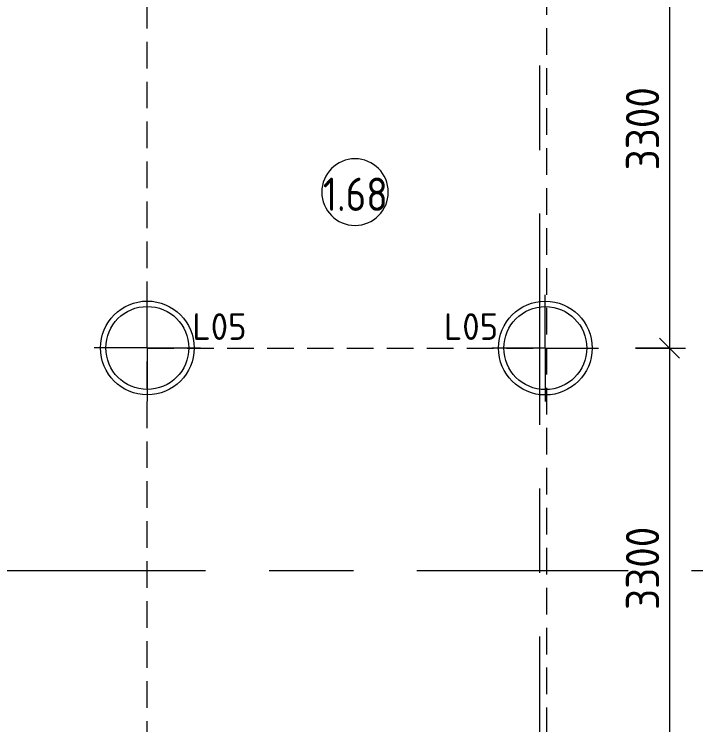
# Model space of a CAD drawing. Header units: millimetres. Extents: x 81425 to 274970, y -8553 to 29000.
# Drawn here: x 101860 to 106981, y 2442 to 7776 of the extents above; entities that cross this region are included whole.
import ezdxf

# ---------------------------------------------------------------- set-up
doc = ezdxf.new("R2010")
doc.units = ezdxf.units.MM
doc.linetypes.add('ADSK_Штрих_ш2 п1', pattern=[300, 200, -100])
doc.linetypes.add('Осевая', pattern=[3175, 635, -476.25, 1587.5, -476.25])
for name, color, linetype, lineweight in [('A-ANNO-DIMS', 7, 'Continuous', 9), ('A-ANNO-DIMS-100', 7, 'Continuous', 9), ('A-ANNO-NOTE', 7, 'Continuous', 9), ('A-AREA-IDEN', 7, 'Continuous', 9), ('A-DETL-2', 7, 'ADSK_Штрих_ш2 п1', 9), ('E-LITE-EQPM-IDEN', 7, 'Continuous', 9), ('Оси-2', 7, 'Осевая', 9)]:
    doc.layers.add(name, color=color, linetype=linetype, lineweight=lineweight)
doc.styles.add('GOST Common', font='GOST_Common.ttf', dxfattribs={"height": 200})
doc.styles.add('GOST Common_1', font='GOST_Common.ttf', dxfattribs={"width": 0.9, "height": 250})
doc.styles.add('ISOCPEUR', font='isocpeur.ttf', dxfattribs={"width": 0.9, "height": 250})
doc.dimstyles.new('ISO-2_5_0_9К_БОЛЬШОЙ_1', dxfattribs={"dimscale": 304.8, "dimtxt": 248.995294, "dimasz": 0.492126, "dimexe": 0.393701, "dimexo": 0.984252, "dimgap": 0, "dimtad": 1, "dimdec": 0, "dimrnd": 10, "dimzin": 0, "dimdsep": 46, "dimtxsty": 'ISOCPEUR', "dimblk1": 'OBLIQUE', "dimblk2": 'OBLIQUE', "dimsah": 1, "dimcen": 0.09, "dimdle": 0.393701, "dimazin": 0, "dimtfac": 1, "dimtdec": 4, "dimtix": 1, "dimtmove": 0, "dimatfit": 3, "dimfxl": 1, "dimtvp": 1, "dimtolj": 1, "dimtzin": 0, "dimarcsym": 2})

# ---------------------------------------------------------------- blocks, each defined once
blk = doc.blocks.new('DIMBLOCK47-План расстановки осветительного оборудования 1 этажа в осях 23-33')
at = {"layer": 'A-ANNO-DIMS-100', "lineweight": 20}
for p, q in [((106782.5, 8570), (106707.5, 8645)), ((106782.5, 8570), (106857.5, 8495)), ((106782.5, 5270), (106707.5, 5345)), ((106782.5, 5270), (106857.5, 5195))]:
    blk.add_line(p, q, dxfattribs=at)
at = {"layer": 'A-ANNO-DIMS-100'}
for p, q in [((106782.5, 8690), (106782.5, 5270)), ((106538.3, 8570), (106902.5, 8570)), ((106782.5, 8570), (106538.3, 8570)), ((106528.7, 5270), (106902.5, 5270)), ((106782.5, 5270), (106528.7, 5270))]:
    blk.add_line(p, q, dxfattribs=at)
at = {"layer": 'A-ANNO-DIMS-100', "color": 0, "insert": (106455.9, 6604), "char_height": 250, "width": 758.478, "attachment_point": 1, "rotation": 90, "line_spacing_factor": 1.149209, "style": 'ISOCPEUR'}
blk.add_mtext('3300', dxfattribs=at)
blk = doc.blocks.new('_Oblique')
at = {"color": 0, "linetype": 'ByBlock', "lineweight": -2}
blk.add_line((-0.5, -0.5), (0.5, 0.5), dxfattribs=at)
blk = doc.blocks.new('DIMBLOCK48-План расстановки осветительного оборудования 1 этажа в осях 23-33')
at = {"layer": 'A-ANNO-DIMS-100', "lineweight": 20}
for p, q in [((106782.5, 5270), (106707.5, 5345)), ((106782.5, 5270), (106857.5, 5195)), ((106782.5, 1970), (106707.5, 2045)), ((106782.5, 1970), (106857.5, 1895))]:
    blk.add_line(p, q, dxfattribs=at)
at = {"layer": 'A-ANNO-DIMS-100'}
for p, q in [((106528.7, 5270), (106902.5, 5270)), ((106782.5, 5270), (106528.7, 5270)), ((106782.5, 5270), (106782.5, 1970)), ((106538.3, 1970), (106902.5, 1970)), ((106782.5, 1970), (106538.3, 1970))]:
    blk.add_line(p, q, dxfattribs=at)
at = {"layer": 'A-ANNO-DIMS-100', "color": 0, "insert": (106455.9, 3304), "char_height": 250, "width": 758.478, "attachment_point": 1, "rotation": 90, "line_spacing_factor": 1.149209, "style": 'ISOCPEUR'}
blk.add_mtext('3300', dxfattribs=at)
blk = doc.blocks.new('Марка_Помещения - Номер-25198446-План расстановки осветительного оборудования 1 этажа в осях 23-33')
at = {"layer": 'A-AREA-IDEN'}
for start, end in [(360, 180), (180, 360)]:
    blk.add_arc((0, 0), 2.5, start, end, dxfattribs=at)

msp = doc.modelspace()

# ---------------------------------------------------------------- linework, layer by layer
at = {"layer": 'A-ANNO-NOTE'}
for p, q in [((102860, 5271), (102860, 5671)), ((105850.4, 5270), (105850.4, 5670)), ((102860, 5271), (102460, 5271)), ((102860, 5271), (102860, 4871)), ((102860, 5271), (103260, 5271)), ((105850.4, 5270), (105450.4, 5270)), ((105850.4, 5270), (105850.4, 4870)), ((105850.4, 5270), (106250.4, 5270))]:
    msp.add_line(p, q, dxfattribs=at)
for centre, radius in [((102860, 5271), 352), ((105850.4, 5270), 352), ((102860, 5271), 311.5), ((105850.4, 5270), 311.5)]:
    msp.add_circle(centre, radius, dxfattribs=at)
at = {"layer": 'A-DETL-2'}
for p, q in [((102860, 1970), (102860, 8571)), ((105860, 8571), (105860, 1970)), ((102860, 5270.5), (105860, 5270.5))]:
    msp.add_line(p, q, dxfattribs=at)
at = {"layer": 'Оси-2'}
for p, q in [((105810, 406.8), (105810, 19528.3)), ((84724.5, 3600), (122788, 3600))]:
    msp.add_line(p, q, dxfattribs=at)

# ---------------------------------------------------------------- block references
at = {"layer": 'A-AREA-IDEN', "xscale": 99.99999999999993, "yscale": 99.99999999999993, "zscale": 99.99999999999993}
msp.add_blockref('Марка_Помещения - Номер-25198446-План расстановки осветительного оборудования 1 этажа в осях 23-33', (104420.6, 6441.2), dxfattribs=at)

# ---------------------------------------------------------------- texts
at = {"layer": 'A-AREA-IDEN', "insert": (104178.7, 6549.8), "char_height": 250, "width": 606.076, "attachment_point": 1, "style": 'GOST Common_1'}
msp.add_mtext('1.68', dxfattribs=at)
at = {"layer": 'E-LITE-EQPM-IDEN', "char_height": 200, "width": 529.114, "attachment_point": 1, "style": 'GOST Common'}
for insert in [(103199, 5531.5), (105089.2, 5531.5)]:
    msp.add_mtext('L05', dxfattribs=dict(at, insert=insert))

# ---------------------------------------------------------------- dimensions: what is measured, and where the dimension line sits
at = {"layer": 'A-ANNO-DIMS'}
for base, p1, p2, picture, middle in [((106782.5, 5270), (106238.3, 8570), (106228.7, 5270), 'DIMBLOCK47-План расстановки осветительного оборудования 1 этажа в осях 23-33', (106657.5, 6920)), ((106782.5, 1970), (106228.7, 5270), (106238.3, 1970), 'DIMBLOCK48-План расстановки осветительного оборудования 1 этажа в осях 23-33', (106657.5, 3620))]:
    dim = msp.add_linear_dim(base=base, p1=p1, p2=p2, angle=90, dimstyle='ISO-2_5_0_9К_БОЛЬШОЙ_1', override={"dimpost": '<>', "dimfxl": 3300.013966}, dxfattribs=at)
    dim.commit()
    dim.dimension.update_dxf_attribs({"geometry": picture, "text_midpoint": middle})

doc.saveas('drawing.dxf')
